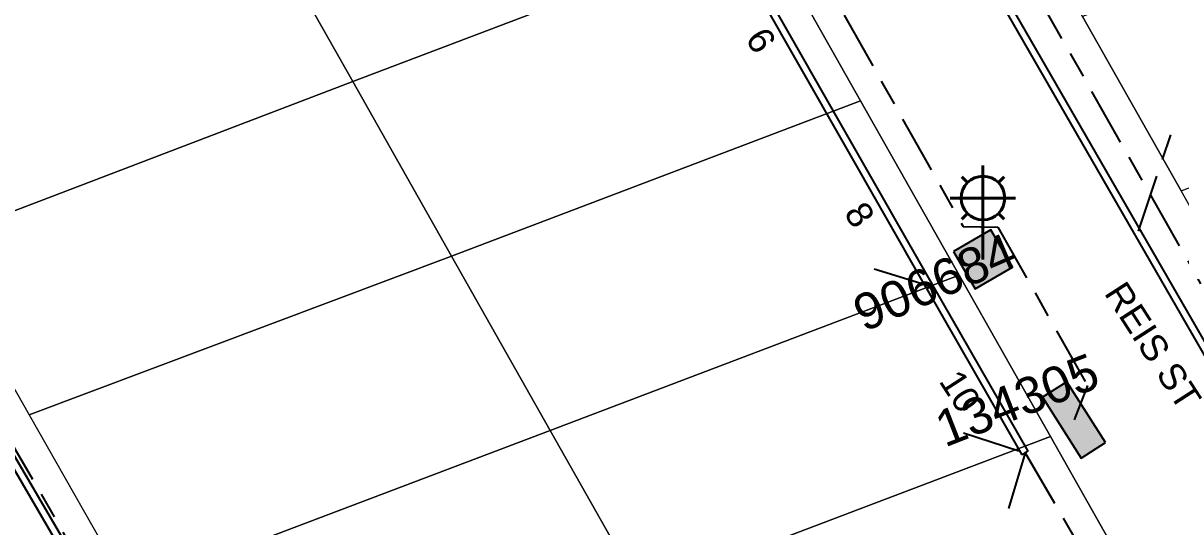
# Model space of a CAD drawing. Header units: metres. Extents: x 303431 to 305438, y 6269401 to 6270518.
# Drawn here: x 304054 to 304133.7, y 6269822.8 to 6269857.5 of the extents above; entities that cross this region are included whole.
import ezdxf
from ezdxf.enums import TextEntityAlignment as Align

# ---------------------------------------------------------------- set-up
doc = ezdxf.new("R2010")
doc.units = ezdxf.units.M
doc.linetypes.add('Cable Exist UG', pattern=[8.2, 4, -1.2, 1.8, -1.2])
doc.layers.get('0').update_dxf_attribs({"color": 6})
doc.layers.add('Cadastre Land Parcels_SP_EXT', color=9, linetype='Continuous', lineweight=5)
doc.layers.add('Cadastre Roads_SP_EXT', color=9, linetype='Continuous', lineweight=5)
for name, color, linetype in [('Duct_SP_EXT', 7, 'Continuous'), ('Equip_SP_SL_EXT', 7, 'Continuous'), ('Mains_LV_EXT', 7, 'Continuous'), ('SupportsUG_SP_LV_EXT', 7, 'Continuous'), ('SupportsUG_SP_LV_SL_EXT', 7, 'Continuous'), ('Trench_SP_EXT', 7, 'Continuous')]:
    doc.layers.add(name, color=color, linetype=linetype)
doc.styles.add('COLUMN_LABEL', font='arial.ttf')
doc.styles.add('iecARIAL', font='arial.ttf', dxfattribs={"height": 2})
doc.styles.add('POLE_LABEL', font='arial.ttf')
doc.styles.get("Standard").update_dxf_attribs({"font": 'arial.ttf'})

# ---------------------------------------------------------------- blocks, each defined once
blk = doc.blocks.new('COLUMN_EXT')
blk.add_hatch(color=256).paths.add_polyline_path([(-1.485, 1.485), (-1.485, -1.485), (1.485, -1.485), (1.485, 1.485)])
blk.add_lwpolyline([(-1.485, -1.485), (1.485, -1.485), (1.485, 1.485), (-1.485, 1.485)], close=True)
for tag, height, style, flags, p in [('ASSET_NUM', 2.5, 'COLUMN_LABEL', 8, (2, 2)), ('STRUCTURE_PLANT_NUMBER', 0.2, 'POLE_LABEL', 9, (1.813, 0.031)), ('STREET_CODE', 0.2, 'COLUMN_LABEL', 9, (1.813, -0.2))]:
    blk.add_attdef(tag, text='', height=height, dxfattribs=dict(style=style, flags=flags)).set_placement(p, align=Align.MIDDLE_LEFT)
at = {"flags": 9}
for tag, p in [('OWNED_BY', (1.813, -0.6)), ('STATE', (1.813, -0.8)), ('COLUMN_TYPE', (1.813, -0.4)), ('STREETNAME', (1.813, -1.6)), ('USAGE', (1.813, -1)), ('LEGEND', (1.813, -1.2)), ('LOCATION', (1.813, -1.4)), ('SUBURB', (1.813, -1.8)), ('NOTES', (1.813, -2))]:
    blk.add_attdef(tag, text='', height=0.2, dxfattribs=at).set_placement(p, align=Align.MIDDLE_LEFT)
at = {"flags": 1}
blk.add_attdef('Z', (1.813, -2.351), '', height=0.2, dxfattribs=at)
blk = doc.blocks.new('PILLAR_EXT')
blk.add_hatch(color=256).paths.add_polyline_path([(-2.475, 0.99), (-2.475, -0.99), (2.475, -0.99), (2.475, 0.99)])
blk.add_lwpolyline([(-2.475, -0.99), (2.475, -0.99), (2.475, 0.99), (-2.475, 0.99)], close=True)
at = {"style": 'iecARIAL', "flags": 8}
blk.add_attdef('ASSET_NUM', (1.5, 3.5), '', height=2.5, dxfattribs=at)
for tag, p, flags in [('OWNED_BY', (0, -0.2), 9), ('STATE', (0, -0.4), 9), ('SUPPORT_TYPE', (0, -0.6), 9), ('USAGE', (0, -0.8), 9), ('LEGEND', (0, -1), 9), ('LOCATION', (0, -1.2), 9), ('NOTES', (0, -1.4), 9), ('PARENT', (0, -1.6), 9), ('STREETNAME', (0, -1.8), 9), ('SUBURB', (0, -2), 1)]:
    blk.add_attdef(tag, p, '', height=0.2, dxfattribs=dict(flags=flags))
blk = doc.blocks.new('SL_LANTERN_EXT')
at = {"lineweight": 40}
for p, q in [((0, 1.968), (0, 6.468)), ((-1.459, 5.676), (-1.061, 5.278)), ((1.458, 5.676), (1.06, 5.278)), ((-2.25, 4.218), (2.25, 4.218)), ((-1.459, 2.759), (-1.061, 3.157)), ((0, 0), (0, 2.721)), ((1.458, 2.759), (1.06, 3.157))]:
    blk.add_line(p, q, dxfattribs=at)
blk.add_circle((0, 4.218), 1.5, dxfattribs=at)
at = {"style": 'iecARIAL', "flags": 9}
blk.add_attdef('ASSET_NUM', (1.5, 1.5), '', height=2.5, dxfattribs=at)
for tag, p, height, flags in [('CONSTRUCTED_VOLTAGE', (0.981, -0.653), 0.2, 9), ('CONTROL_TYPE', (0.981, -0.853), 0.2, 9), ('LNUMBER', (2.181, -3.253), 2.5, 8), ('OPERATING_VOLTAGE', (0.981, -1.653), 0.2, 9), ('LANTERN_PURPOSE', (0.981, -1.053), 0.2, 9), ('LANTERN_TYPE', (0.981, -1.253), 0.2, 9), ('NO_PHASES', (0.981, -1.453), 0.2, 9), ('ORIENTATION', (0.981, -1.853), 0.2, 9), ('OWNED_BY', (0.981, -2.053), 0.2, 9), ('STATE', (0.981, -2.253), 0.2, 9), ('USAGE', (0.981, -2.453), 0.2, 9), ('CEXIST', (0.981, -2.653), 0.2, 9), ('CNEW', (0.981, -2.853), 0.2, 9), ('CNUMBER', (0.981, -3.053), 0.2, 9), ('CREMOVE', (0.981, -3.253), 0.2, 9), ('CREPLACE', (0.981, -3.453), 0.2, 9), ('LKINGHEIGHT', (0.981, -3.653), 0.2, 9), ('LBRACKET', (0.981, -3.853), 0.2, 9), ('LBRACKETVOCAB', (0.981, -4.053), 0.2, 9), ('LCATEGORY', (0.981, -4.253), 0.2, 9), ('LCHARGE1', (0.981, -4.453), 0.2, 9), ('LCHARGE1PERCENT', (0.981, -4.653), 0.2, 9), ('LCHARGE2', (0.981, -4.853), 0.2, 9), ('LCHARGE2PERCENT', (0.981, -5.053), 0.2, 9), ('LCHARGE3', (0.981, -5.253), 0.2, 9), ('LCHARGE3PERCENT', (0.981, -5.453), 0.2, 9), ('LEXIST', (0.981, -5.653), 0.2, 9), ('LLAMP', (0.981, -5.853), 0.2, 9), ('LLAMPVOCAB', (0.981, -6.053), 0.2, 9), ('LMAST', (0.981, -6.253), 0.2, 9), ('LMASTVOCAB', (0.981, -6.453), 0.2, 9), ('LNEW', (0.981, -6.653), 0.2, 9), ('LANTNUMBER', (0.981, -6.853), 0.2, 9), ('LOUTREACH', (0.981, -7.253), 0.2, 9), ('LOUTREACHVOCAB', (0.981, -7.453), 0.2, 9), ('LRATECODE', (0.981, -7.653), 0.2, 9), ('LREMOVE', (0.981, -7.853), 0.2, 9), ('LREPLACE', (0.981, -8.053), 0.2, 9), ('LTYPE', (0.981, -8.253), 0.2, 9), ('LTYPEVOCAB', (0.981, -8.453), 0.2, 9), ('LEGEND', (0.981, -8.653), 0.2, 9), ('LOCATION', (0.981, -8.853), 0.2, 9), ('STREETNAME', (0.981, -9.253), 0.2, 9), ('SUBURB', (0.981, -9.453), 0.2, 1), ('NOTES', (0.981, -9.053), 0.2, 9)]:
    blk.add_attdef(tag, p, '', height=height, dxfattribs=dict(flags=flags))

msp = doc.modelspace()

# ---------------------------------------------------------------- linework, layer by layer
at = {"layer": 'Cadastre Land Parcels_SP_EXT', "linetype": 'Continuous'}
for points in [[(304104.83609, 6269864.12494), (304098.04455, 6269876.11927), (304085.71349, 6269871.44215), (304073.82631, 6269866.93215), (304069.8971, 6269865.44242), (304076.68864, 6269853.44818), (304104.83609, 6269864.12494)], [(304104.83609, 6269864.12494), (304098.04455, 6269876.11927), (304085.71349, 6269871.44215), (304073.82631, 6269866.93215), (304069.8971, 6269865.44242), (304076.68864, 6269853.44818), (304104.83609, 6269864.12494)], [(304161.854, 6269856.61481), (304155.06008, 6269868.60906), (304126.90105, 6269857.92717), (304133.69339, 6269845.93187), (304161.854, 6269856.61481)], [(304161.854, 6269856.61481), (304155.06008, 6269868.60906), (304126.90105, 6269857.92717), (304133.69339, 6269845.93187), (304161.854, 6269856.61481)], [(304076.68864, 6269853.44818), (304069.8971, 6269865.44242), (304060.9013, 6269862.02996), (304041.10499, 6269853.97455), (304047.68869, 6269842.38876), (304076.68864, 6269853.44818)], [(304076.68864, 6269853.44818), (304069.8971, 6269865.44242), (304060.9013, 6269862.02996), (304041.10499, 6269853.97455), (304047.68869, 6269842.38876), (304076.68864, 6269853.44818)], [(304111.62755, 6269852.13061), (304104.83609, 6269864.12494), (304076.68864, 6269853.44818), (304083.48097, 6269841.45482), (304111.62755, 6269852.13061)], [(304111.62755, 6269852.13061), (304104.83609, 6269864.12494), (304076.68864, 6269853.44818), (304083.48097, 6269841.45482), (304111.62755, 6269852.13061)], [(304083.48097, 6269841.45482), (304076.68864, 6269853.44818), (304047.68869, 6269842.38876), (304054.42157, 6269830.54053), (304083.48097, 6269841.45482)], [(304083.48097, 6269841.45482), (304076.68864, 6269853.44818), (304047.68869, 6269842.38876), (304054.42157, 6269830.54053), (304083.48097, 6269841.45482)], [(304118.41909, 6269840.1353), (304111.62755, 6269852.13061), (304083.48097, 6269841.45482), (304090.27243, 6269829.46154), (304118.41909, 6269840.1353)], [(304118.41909, 6269840.1353), (304111.62755, 6269852.13061), (304083.48097, 6269841.45482), (304090.27243, 6269829.46154), (304118.41909, 6269840.1353)], [(304090.27243, 6269829.46154), (304083.48097, 6269841.45482), (304054.42157, 6269830.54053), (304061.27433, 6269818.47985), (304090.27243, 6269829.46154)], [(304090.27243, 6269829.46154), (304083.48097, 6269841.45482), (304054.42157, 6269830.54053), (304061.27433, 6269818.47985), (304090.27243, 6269829.46154)], [(304124.7059, 6269829.03269), (304118.41909, 6269840.1353), (304090.27243, 6269829.46154), (304096.56021, 6269818.35893), (304124.7059, 6269829.03269)], [(304124.7059, 6269829.03269), (304118.41909, 6269840.1353), (304090.27243, 6269829.46154), (304096.56021, 6269818.35893), (304124.7059, 6269829.03269)], [(304096.56021, 6269818.35893), (304090.27243, 6269829.46154), (304061.27433, 6269818.47985), (304067.72517, 6269807.12699), (304096.56021, 6269818.35893)], [(304096.56021, 6269818.35893), (304090.27243, 6269829.46154), (304061.27433, 6269818.47985), (304067.72517, 6269807.12699), (304096.56021, 6269818.35893)], [(304130.99279, 6269817.9291), (304124.7059, 6269829.03269), (304096.56021, 6269818.35893), (304102.84711, 6269807.2564), (304130.99279, 6269817.9291)], [(304130.99279, 6269817.9291), (304124.7059, 6269829.03269), (304096.56021, 6269818.35893), (304102.84711, 6269807.2564), (304130.99279, 6269817.9291)]]:
    msp.add_lwpolyline(points, close=True, dxfattribs=at)
at = {"layer": 'Cadastre Roads_SP_EXT', "linetype": 'Continuous'}
msp.add_lwpolyline([(304167.27091, 6269786.63267), (304152.05627, 6269813.50093), (304146.26624, 6269823.72558), (304139.98028, 6269834.82924), (304133.69335, 6269845.93192), (304126.90105, 6269857.92719), (304120.10963, 6269869.92053), (304113.05242, 6269882.38577), (304105.55711, 6269895.62183), (304088.73602, 6269892.5683), (304098.04459, 6269876.11924), (304104.8361, 6269864.12493), (304111.62751, 6269852.13063), (304118.41902, 6269840.13535), (304124.70595, 6269829.03276), (304130.99279, 6269817.92911), (304136.78202, 6269807.70445), (304151.99666, 6269780.83513), (304167.27091, 6269786.63267)], close=True, dxfattribs=at)
at = {"layer": 'Duct_SP_EXT'}
for p, q in [((304136.18907, 6269833.08275), (304115.97805, 6269868.1588)), ((304136.60497, 6269833.32239), (304116.39394, 6269868.39844)), ((304116.6, 6269839.4908), (304102.90952, 6269863.44845)), ((304116.18325, 6269839.25265), (304102.49277, 6269863.21029)), ((304038.24678, 6269852.62027), (304065.53444, 6269806.05124)), ((304038.66092, 6269852.86294), (304065.94858, 6269806.29391)), ((304116.6, 6269839.4908), (304116.39162, 6269839.37173)), ((304116.61596, 6269839.45321), (304116.40784, 6269839.33369)), ((304123.17419, 6269828.03318), (304116.61596, 6269839.45321)), ((304116.18325, 6269839.25265), (304116.39162, 6269839.37173)), ((304116.19971, 6269839.21417), (304116.40784, 6269839.33369)), ((304122.75795, 6269827.79414), (304116.19971, 6269839.21417)), ((304122.75795, 6269827.79414), (304122.96607, 6269827.91366)), ((304123.17419, 6269828.03318), (304122.96607, 6269827.91366))]:
    msp.add_line(p, q, dxfattribs=at)
at = {"layer": 'Mains_LV_EXT', "linetype": 'Cable Exist UG'}
for points in [[(304111.35347, 6269881.29721), (304138.26634, 6269833.86496)], [(304111.35347, 6269881.29721), (304138.26634, 6269833.86496)], [(304106.48941, 6269865.15683), (304118.69223, 6269843.47763), (304121.07384, 6269843.43834), (304121.07384, 6269843.43834), (304127.26396, 6269832.54932), (304126.32778, 6269830.18315)], [(304106.48941, 6269865.15683), (304118.69223, 6269843.47763), (304121.07384, 6269843.43834), (304121.07384, 6269843.43834), (304127.26396, 6269832.54932), (304126.32778, 6269830.18315)], [(304039.29703, 6269852.98262), (304041.42287, 6269854.24934), (304041.42287, 6269854.24934), (304045.36321, 6269847.62306), (304044.37793, 6269843.68388), (304044.37793, 6269843.68388), (304044.37793, 6269843.68388), (304044.37793, 6269843.68388), (304044.37793, 6269843.68388), (304052.64215, 6269829.57296), (304066.09846, 6269806.26324)], [(304039.29703, 6269852.98262), (304041.42287, 6269854.24934), (304041.42287, 6269854.24934), (304045.36321, 6269847.62306), (304044.37793, 6269843.68388), (304044.37793, 6269843.68388), (304044.37793, 6269843.68388), (304044.37793, 6269843.68388), (304044.37793, 6269843.68388), (304052.64215, 6269829.57296), (304066.09846, 6269806.26324)]]:
    msp.add_lwpolyline(points, dxfattribs=at)
at = {"layer": 'Trench_SP_EXT', "linetype": 'Cable Exist UG'}
for points in [[(304130.75814, 6269843.16333), (304133.07256, 6269850.01971)], [(304116.39157, 6269839.37168), (304112.15587, 6269840.67285)], [(304118.71888, 6269829.28878), (304122.96608, 6269827.91362), (304121.70653, 6269823.71219)], [(304122.96608, 6269827.91362), (304139.31186, 6269799.77252)]]:
    msp.add_lwpolyline(points, dxfattribs=at)

# ---------------------------------------------------------------- block references
at = {"layer": 'Equip_SP_SL_EXT'}
for p in [(304120.06142, 6269841.22077), (304120.06141, 6269841.22075)]:
    msp.add_blockref('SL_LANTERN_EXT', p, dxfattribs=at)
at = {"layer": 'SupportsUG_SP_LV_EXT'}
ref = msp.add_blockref('PILLAR_EXT', (304126.32781, 6269830.18312), dxfattribs=dict(at, rotation=122.3012884938562))
ref.add_attrib('ASSET_NUM', '134305', dxfattribs={"layer": '0', "height": 2.5, "rotation": 21.3696487, "style": 'iecARIAL'}).set_placement((304127.82781, 6269833.68312), align=Align.MIDDLE_RIGHT)
ref = msp.add_blockref('PILLAR_EXT', (304126.32785, 6269830.18314), dxfattribs=dict(at, rotation=122.3012884938562))
ref.add_attrib('ASSET_NUM', '134305', dxfattribs={"layer": '0', "height": 2.5, "rotation": 21.3696487, "style": 'iecARIAL'}).set_placement((304127.82785, 6269833.68314), align=Align.MIDDLE_RIGHT)
at = {"layer": 'SupportsUG_SP_LV_SL_EXT'}
ref = msp.add_blockref('COLUMN_EXT', (304120.06142, 6269841.22076), dxfattribs=dict(at, rotation=300.0633912609815))
ref.add_attrib('ASSET_NUM', '906684', dxfattribs={"layer": '0', "height": 2.5, "rotation": 23.3440691, "style": 'COLUMN_LABEL'}).set_placement((304122.06142, 6269841.97076), align=Align.MIDDLE_RIGHT)
ref = msp.add_blockref('COLUMN_EXT', (304120.06145, 6269841.22076), dxfattribs=dict(at, rotation=300.0633912609815))
ref.add_attrib('ASSET_NUM', '906684', dxfattribs={"layer": '0', "height": 2.5, "rotation": 23.3440691, "style": 'COLUMN_LABEL'}).set_placement((304122.06145, 6269841.97076), align=Align.MIDDLE_RIGHT)

# ---------------------------------------------------------------- texts
at = {"layer": 'Cadastre Land Parcels_SP_EXT'}
for s, rotation, p in [('6', 302.8385959, (304103.65466, 6269856.39162)), ('8', 302.8364563, (304110.44618, 6269844.39734)), ('10', 302.839981, (304116.98581, 6269832.84833))]:
    msp.add_text(s, height=1.8, rotation=rotation, dxfattribs=at).set_placement(p)
at = {"layer": 'Cadastre Roads_SP_EXT'}
msp.add_text('REIS ST', height=1.8, rotation=302.839981, dxfattribs=at).set_placement((304128.35669, 6269838.90319))

doc.saveas('drawing.dxf')
